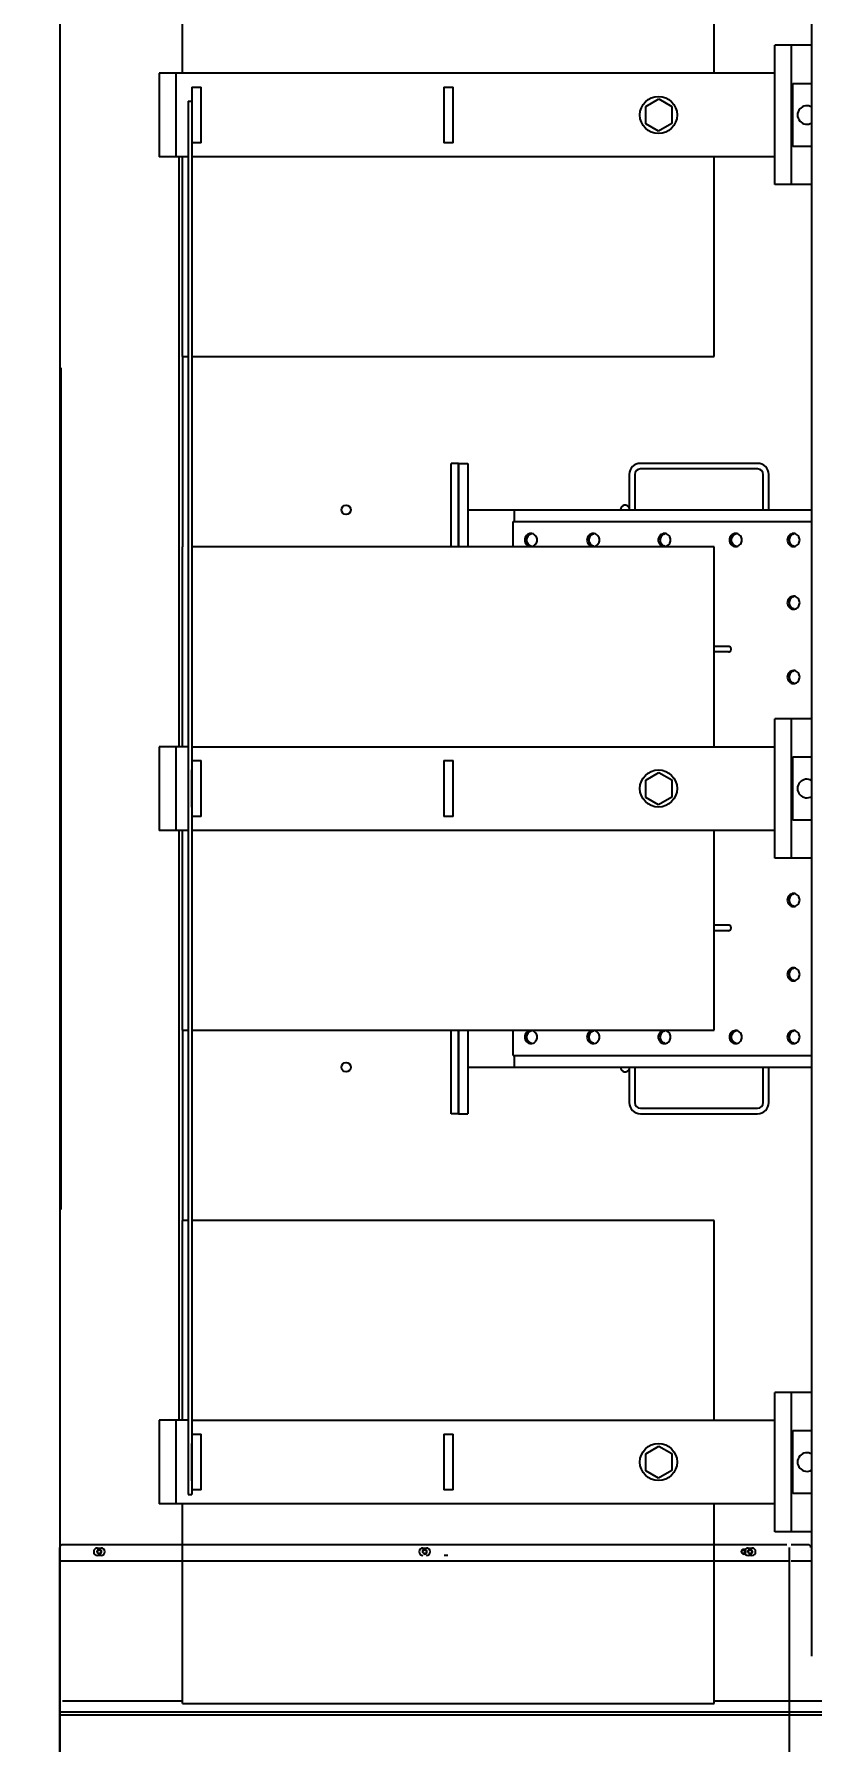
# Model space of a CAD drawing. Header units: feet. Extents: x -1522 to 974, y -3833 to 696.
# Drawn here: x 36.11 to 38.85, y 7.76 to 13.79 of the extents above; entities that cross this region are included whole.
import ezdxf

# ---------------------------------------------------------------- set-up
doc = ezdxf.new("R2010")
doc.units = ezdxf.units.FT
doc.header["$MEASUREMENT"] = 0
doc.layers.add('E-EQPM-XFMR-1500V', color=141, linetype='Continuous')
doc.layers.add('G-NPLT', color=67, linetype='Continuous', plot=False)
doc.styles.add('NEI-A', font='arial.ttf')

# ---------------------------------------------------------------- blocks, each defined once
blk = doc.blocks.new('INV SKID')
at = {"layer": 'E-EQPM-XFMR-1500V', "linetype": 'Continuous'}
for p, q in [((-0.0262, 3.6492), (-0.0262, -3.6474)), ((0.4068, 2.5271), (0.4068, 3.2325)), ((2.2835, 2.5271), (2.2835, 3.2325)), ((2.6274, -3.0634), (2.6274, 3.0652)), ((2.6274, -3.0634), (2.6274, 3.0652)), ((2.5558, 2.6255), (2.4967, 2.6255)), ((2.4967, 2.1334), (2.4967, 2.6255)), ((2.6274, 2.6255), (2.5558, 2.6255)), ((2.5558, 2.1334), (2.5558, 2.6255)), ((2.5558, 2.1334), (2.5558, 2.6255)), ((0.3248, 2.5271), (0.3248, 2.2318)), ((2.4967, 2.5271), (0.3248, 2.5271)), ((0.3839, 2.5271), (0.3839, 2.2318)), ((0.4396, 2.4779), (0.4396, 2.3139)), ((0.4396, 2.4779), (0.4724, 2.4779)), ((0.4724, 2.281), (0.4724, 2.4779)), ((1.3287, 2.4779), (1.3615, 2.4779)), ((1.3287, 2.4779), (1.3287, 2.281)), ((1.3615, 2.281), (1.3615, 2.4779)), ((2.5607, 2.491), (2.6274, 2.491)), ((2.5607, 2.2679), (2.5607, 2.491)), ((0.4265, 2.4287), (0.4265, -2.4926)), ((0.4265, 2.4287), (0.4396, 2.4287)), ((0.4396, 2.4287), (0.4396, -2.4926)), ((2.0415, 2.409), (2.0883, 2.436)), ((2.0883, 2.436), (2.1334, 2.41)), ((2.0415, 2.3483), (2.0415, 2.409)), ((2.1334, 2.41), (2.1334, 2.3493)), ((2.0866, 2.3223), (2.0415, 2.3483)), ((2.1334, 2.3493), (2.0866, 2.3223)), ((0.4265, 2.2318), (0.3248, 2.2318)), ((0.3937, 2.2318), (0.3937, 0.1485)), ((0.4068, 1.5265), (0.4068, 2.2318)), ((0.4724, 2.281), (0.4396, 2.281)), ((2.4967, 2.2318), (0.4396, 2.2318)), ((1.3615, 2.281), (1.3287, 2.281)), ((2.2835, 1.5265), (2.2835, 2.2318)), ((2.6274, 2.2679), (2.5607, 2.2679)), ((2.5558, 2.1334), (2.4967, 2.1334)), ((2.6274, 2.1334), (2.5558, 2.1334)), ((0.4068, 1.5265), (0.4265, 1.5265)), ((0.4068, 1.5265), (0.4068, 0.8539)), ((0.4396, 1.5265), (2.2835, 1.5265)), ((-0.023, 1.4871), (-0.0262, 1.4871)), ((-0.023, 1.4871), (-0.023, -1.4854)), ((1.3812, 1.1492), (1.355, 1.1492)), ((1.355, 0.8539), (1.355, 1.1492)), ((1.3812, 1.1492), (1.414, 1.1492)), ((1.3812, 0.8539), (1.3812, 1.1492)), ((1.3812, 1.1492), (1.3812, 0.8539)), ((1.414, 1.1492), (1.414, 0.8539)), ((2.436, 1.1492), (2.0226, 1.1492)), ((1.9833, 1.1098), (1.9833, 0.9851)), ((2.003, 1.1098), (2.003, 0.9851)), ((2.436, 1.1295), (2.0226, 1.1295)), ((2.4557, 0.9851), (2.4557, 1.1098)), ((2.4754, 0.9851), (2.4754, 1.1098)), ((1.414, 0.9851), (2.6274, 0.9851)), ((1.5781, 0.9441), (1.5781, 0.9851)), ((1.5735, 0.9441), (2.6274, 0.9441)), ((1.5735, 0.8539), (1.5735, 0.9441)), ((0.4068, 0.1485), (0.4068, 0.8539)), ((2.2835, 0.8539), (0.4396, 0.8539)), ((2.2835, 0.1485), (2.2835, 0.8539)), ((2.3336, 0.5028), (2.2835, 0.5028)), ((2.3336, 0.4831), (2.2835, 0.4831)), ((2.5558, 0.2469), (2.4967, 0.2469)), ((2.4967, -0.2452), (2.4967, 0.2469)), ((2.6274, 0.2469), (2.5558, 0.2469)), ((2.5558, -0.2452), (2.5558, 0.2469)), ((2.5558, -0.2452), (2.5558, 0.2469)), ((0.4265, 0.1485), (0.3248, 0.1485)), ((0.3248, 0.1485), (0.3248, -0.1468)), ((0.3839, 0.1485), (0.3839, -0.1468)), ((0.4396, 0.1485), (2.4967, 0.1485)), ((0.4396, 0.0993), (0.4724, 0.0993)), ((0.4396, -0.0648), (0.4396, 0.0665)), ((0.4724, -0.0976), (0.4724, 0.0993)), ((1.3287, 0.0993), (1.3615, 0.0993)), ((1.3287, 0.0993), (1.3287, -0.0976)), ((1.3615, -0.0976), (1.3615, 0.0993)), ((2.5607, 0.1124), (2.6274, 0.1124)), ((2.5607, -0.1107), (2.5607, 0.1124)), ((2.0415, 0.0304), (2.0883, 0.0574)), ((2.0415, -0.0303), (2.0415, 0.0304)), ((2.0883, 0.0574), (2.1334, 0.0314)), ((2.1334, 0.0314), (2.1334, -0.0293)), ((2.0866, -0.0563), (2.0415, -0.0303)), ((2.1334, -0.0293), (2.0866, -0.0563)), ((0.4724, -0.0976), (0.4396, -0.0976)), ((1.3615, -0.0976), (1.3287, -0.0976)), ((2.6274, -0.1107), (2.5607, -0.1107)), ((0.4265, -0.1468), (0.3248, -0.1468)), ((0.3937, -0.1468), (0.3937, -2.2301)), ((0.4068, -0.8522), (0.4068, -0.1468)), ((2.4967, -0.1468), (0.4396, -0.1468)), ((2.2835, -0.8522), (2.2835, -0.1468)), ((2.5558, -0.2452), (2.4967, -0.2452)), ((2.6274, -0.2452), (2.5558, -0.2452)), ((2.3336, -0.4814), (2.2835, -0.4814)), ((2.3336, -0.5011), (2.2835, -0.5011)), ((0.4068, -0.8522), (0.4265, -0.8522)), ((0.4068, -0.8522), (0.4068, -1.5247)), ((0.4396, -0.8522), (2.2835, -0.8522)), ((1.355, -1.1474), (1.355, -0.8522)), ((1.3812, -1.1474), (1.3812, -0.8522)), ((1.3812, -0.8522), (1.3812, -1.1474)), ((1.414, -0.8522), (1.414, -1.1474)), ((1.5735, -0.9424), (1.5735, -0.8522)), ((1.5735, -0.9424), (2.6274, -0.9424)), ((1.5781, -0.9834), (1.5781, -0.9424)), ((1.414, -0.9834), (2.6274, -0.9834)), ((1.9833, -0.9834), (1.9833, -1.1081)), ((2.003, -0.9834), (2.003, -1.1081)), ((2.4557, -1.1081), (2.4557, -0.9834)), ((2.4754, -1.1081), (2.4754, -0.9834)), ((2.0226, -1.1277), (2.436, -1.1277)), ((1.3812, -1.1474), (1.355, -1.1474)), ((1.3812, -1.1474), (1.414, -1.1474)), ((2.0226, -1.1474), (2.436, -1.1474)), ((-0.023, -1.4854), (-0.0262, -1.4854)), ((0.4265, -1.5247), (0.4068, -1.5247)), ((0.4068, -2.2301), (0.4068, -1.5247)), ((2.2835, -1.5247), (0.4396, -1.5247)), ((2.2835, -2.2301), (2.2835, -1.5247)), ((2.5558, -2.1317), (2.4967, -2.1317)), ((2.4967, -2.6238), (2.4967, -2.1317)), ((2.6274, -2.1317), (2.5558, -2.1317)), ((2.5558, -2.6238), (2.5558, -2.1317)), ((2.5558, -2.6238), (2.5558, -2.1317)), ((0.4265, -2.2301), (0.3248, -2.2301)), ((0.3248, -2.2301), (0.3248, -2.5254)), ((0.3839, -2.2301), (0.3839, -2.5254)), ((0.4396, -2.2301), (2.4967, -2.2301)), ((0.4396, -2.2793), (0.4724, -2.2793)), ((0.4724, -2.4762), (0.4724, -2.2793)), ((1.3287, -2.2793), (1.3615, -2.2793)), ((1.3287, -2.2793), (1.3287, -2.4762)), ((1.3615, -2.4762), (1.3615, -2.2793)), ((2.5607, -2.2662), (2.6274, -2.2662)), ((2.5607, -2.4893), (2.5607, -2.2662)), ((0.4396, -2.4434), (0.4396, -2.3121)), ((2.0415, -2.3482), (2.0883, -2.3212)), ((2.0415, -2.4089), (2.0415, -2.3482)), ((2.0883, -2.3212), (2.1334, -2.3472)), ((2.1334, -2.3472), (2.1334, -2.4079)), ((2.0866, -2.4349), (2.0415, -2.4089)), ((2.1334, -2.4079), (2.0866, -2.4349)), ((2.4967, -2.5254), (0.3248, -2.5254)), ((0.4068, -3.2308), (0.4068, -2.5254)), ((0.4265, -2.4926), (0.4396, -2.4926)), ((0.4724, -2.4762), (0.4396, -2.4762)), ((1.3615, -2.4762), (1.3287, -2.4762)), ((2.2835, -3.2308), (2.2835, -2.5254)), ((2.6274, -2.4893), (2.5607, -2.4893)), ((2.5558, -2.6238), (2.4967, -2.6238)), ((2.6274, -2.6238), (2.5558, -2.6238)), ((-0.0262, -3.4637), (-0.0262, -2.6796)), ((1.5879, -2.6697), (-0.0164, -2.6697)), ((0.1066, -2.6812), (0.1198, -2.6812)), ((0.1198, -2.7075), (0.1066, -2.7075)), ((1.8766, -2.6697), (0.3314, -2.6697)), ((1.2549, -2.6812), (1.268, -2.6812)), ((1.3435, -2.7075), (1.3304, -2.7075)), ((2.208, -2.6697), (1.6125, -2.6697)), ((2.021, -2.6697), (1.9012, -2.6697)), ((2.2408, -2.6697), (2.1211, -2.6697)), ((2.5394, -2.6697), (2.19, -2.6697)), ((2.4541, -2.6697), (2.3343, -2.6697)), ((2.4032, -2.6812), (2.4163, -2.6812)), ((2.4163, -2.7075), (2.4032, -2.7075)), ((2.5492, -3.4637), (2.5492, -2.6796)), ((2.6148, -2.6697), (2.5541, -2.6697)), ((1.5879, -2.7272), (-0.0262, -2.7272)), ((1.8766, -2.7272), (0.3314, -2.7272)), ((2.208, -2.7272), (1.6125, -2.7272)), ((2.021, -2.7272), (1.9012, -2.7272)), ((2.2408, -2.7272), (2.1211, -2.7272)), ((2.5492, -2.7272), (2.19, -2.7272)), ((2.4541, -2.7272), (2.3343, -2.7272)), ((2.6247, -2.7272), (2.5541, -2.7272)), ((-0.0164, -3.2209), (0.4068, -3.2209)), ((0.4068, -3.2308), (2.2835, -3.2308)), ((2.2835, -3.2209), (3.0741, -3.2209)), ((-0.0231, -3.2701), (3.2825, -3.2701)), ((-0.0213, -3.2603), (3.0004, -3.2603))]:
    blk.add_line(p, q, dxfattribs=at)
for centre, radius in [((2.0866, 2.3795), 0.0656), ((0.9843, 0.9851), 0.0164), ((2.0866, 0.0009), 0.0656), ((0.9843, -0.9834), 0.0164), ((2.0866, -2.3777), 0.0656), ((0.1132, -2.6943), 0.00656), ((1.2615, -2.6943), 0.00656), ((2.3868, -2.6943), 0.00656), ((2.4098, -2.6943), 0.00656)]:
    blk.add_circle(centre, radius, dxfattribs=at)
for centre, radius, start, end in [((2.6099, 2.3795), 0.0328, 57.54684, 302.45863), ((2.0226, 1.1098), 0.0394, 90, 180), ((2.436, 1.1098), 0.0394, 0, 90), ((2.0226, 1.1098), 0.0197, 90, 180), ((2.436, 1.1098), 0.0197, 0, 90), ((1.9685, 0.9851), 0.0164, 18, 180), ((1.6363, 0.8803), 0.0211, 79.48635, 89.97556), ((1.6363, 0.8767), 0.0211, 270.02708, 280.5032), ((1.644, 0.8802), 0.0212, 100.51314, 109.21241), ((1.644, 0.8767), 0.0212, 251.53868, 259.49755), ((1.8562, 0.8803), 0.0211, 79.48635, 89.97556), ((1.8562, 0.8767), 0.0211, 270.02708, 280.5032), ((1.8638, 0.8802), 0.0212, 100.51314, 109.21241), ((1.8638, 0.8767), 0.0212, 251.53868, 259.49755), ((2.1074, 0.8803), 0.0211, 79.48635, 89.97556), ((2.1074, 0.8767), 0.0211, 270.02708, 280.5032), ((2.1151, 0.8802), 0.0212, 100.51314, 109.21241), ((2.1151, 0.8767), 0.0212, 251.53868, 259.49755), ((2.3587, 0.8803), 0.0211, 79.48635, 89.97556), ((2.3587, 0.8767), 0.0211, 270.02708, 280.5032), ((2.3663, 0.8802), 0.0212, 100.51314, 109.21241), ((2.3663, 0.8767), 0.0212, 251.53868, 259.49755), ((2.5628, 0.8803), 0.0211, 79.48635, 89.97556), ((2.5628, 0.8767), 0.0211, 270.02708, 280.5032), ((2.5704, 0.8802), 0.0212, 100.51314, 109.21241), ((2.5704, 0.8767), 0.0212, 251.53868, 259.49755), ((2.5628, 0.6589), 0.0211, 79.48635, 89.97556), ((2.5704, 0.6588), 0.0212, 100.51314, 109.21241), ((2.5628, 0.6552), 0.0211, 270.02708, 280.5032), ((2.5704, 0.6553), 0.0212, 251.53868, 259.49755), ((2.5628, 0.3964), 0.0211, 79.48635, 89.97556), ((2.5628, 0.3927), 0.0211, 270.02708, 280.5032), ((2.5704, 0.3963), 0.0212, 100.51314, 109.21241), ((2.5704, 0.3928), 0.0212, 251.53868, 259.49755), ((2.6099, 0.0009), 0.0328, 57.54684, 302.45863), ((2.5628, -0.391), 0.0211, 79.48635, 89.97556), ((2.5628, -0.3947), 0.0211, 270.02708, 280.5032), ((2.5704, -0.3911), 0.0212, 100.51314, 109.21241), ((2.5704, -0.3946), 0.0212, 251.53868, 259.49755), ((2.5628, -0.6535), 0.0211, 79.48635, 89.97556), ((2.5704, -0.6536), 0.0212, 100.51314, 109.21241), ((2.5628, -0.6571), 0.0211, 270.02708, 280.5032), ((2.5704, -0.657), 0.0212, 251.53868, 259.49755), ((1.6363, -0.8749), 0.0211, 79.48635, 89.97556), ((1.6363, -0.8786), 0.0211, 270.02708, 280.5032), ((1.644, -0.875), 0.0212, 100.51314, 109.21241), ((1.644, -0.8785), 0.0212, 251.53868, 259.49755), ((1.8562, -0.8749), 0.0211, 79.48635, 89.97556), ((1.8562, -0.8786), 0.0211, 270.02708, 280.5032), ((1.8638, -0.875), 0.0212, 100.51314, 109.21241), ((1.8638, -0.8785), 0.0212, 251.53868, 259.49755), ((2.1074, -0.8749), 0.0211, 79.48635, 89.97556), ((2.1074, -0.8786), 0.0211, 270.02708, 280.5032), ((2.1151, -0.875), 0.0212, 100.51314, 109.21241), ((2.1151, -0.8785), 0.0212, 251.53868, 259.49755), ((2.3587, -0.8749), 0.0211, 79.48635, 89.97556), ((2.3587, -0.8786), 0.0211, 270.02708, 280.5032), ((2.3663, -0.875), 0.0212, 100.51314, 109.21241), ((2.3663, -0.8785), 0.0212, 251.53868, 259.49755), ((2.5628, -0.8749), 0.0211, 79.48635, 89.97556), ((2.5628, -0.8786), 0.0211, 270.02708, 280.5032), ((2.5704, -0.875), 0.0212, 100.51314, 109.21241), ((2.5704, -0.8785), 0.0212, 251.53868, 259.49755), ((1.9685, -0.9834), 0.0164, 180, 342), ((2.0226, -1.1081), 0.0394, 180, 270), ((2.0226, -1.1081), 0.0197, 180, 270), ((2.436, -1.1081), 0.0394, 270, 0), ((2.436, -1.1081), 0.0197, 270, 0), ((2.6099, -2.3777), 0.0328, 57.54684, 302.45863), ((-0.0164, -2.6796), 0.00984, 90, 180), ((0.1066, -2.6943), 0.0131, 90, 270), ((0.1132, -2.6943), 0.0082, 255, 195), ((0.1198, -2.6943), 0.0131, 270, 90), ((1.2549, -2.6943), 0.0131, 90, 270), ((1.2615, -2.6943), 0.0082, 255, 195), ((1.268, -2.6943), 0.0131, 270, 90), ((2.3868, -2.6943), 0.0082, 255, 195), ((2.4032, -2.6943), 0.0131, 90, 270), ((2.4098, -2.6943), 0.0082, 255, 195), ((2.4163, -2.6943), 0.0131, 270, 90), ((2.6148, -2.6796), 0.00984, 0, 90)]:
    blk.add_arc(centre, radius, start, end, dxfattribs=at)
for points, knots in [([(1.6364, 0.9015), (1.6335, 0.9015), (1.6277, 0.9002), (1.6204, 0.8951), (1.6155, 0.8875), (1.6144, 0.8815), (1.6144, 0.8785)], [0, 0, 0, 0, 0.24492, 0.492838, 0.744919, 1, 1, 1, 1]), ([(1.6144, 0.8785), (1.6144, 0.8755), (1.6155, 0.8695), (1.6204, 0.8619), (1.6277, 0.8567), (1.6335, 0.8555), (1.6364, 0.8555)], [0, 0, 0, 0, 0.255081, 0.507151, 0.755069, 1, 1, 1, 1]), ([(1.622, 0.8785), (1.622, 0.8809), (1.6227, 0.8856), (1.6258, 0.8921), (1.6307, 0.8973), (1.6348, 0.8995), (1.637, 0.9003)], [0, 0, 0, 0, 0.253833, 0.505741, 0.75447, 1, 1, 1, 1]), ([(1.6373, 0.8566), (1.6351, 0.8573), (1.6308, 0.8596), (1.6259, 0.8648), (1.6227, 0.8713), (1.622, 0.8761), (1.622, 0.8785)], [0, 0, 0, 0, 0.24548, 0.494186, 0.746116, 1, 1, 1, 1]), ([(1.6583, 0.8785), (1.6583, 0.8811), (1.6575, 0.8865), (1.6536, 0.8935), (1.6476, 0.8987), (1.6427, 0.9006), (1.6402, 0.9011)], [0, 0, 0, 0, 0.254453, 0.506482, 0.754871, 1, 1, 1, 1]), ([(1.6402, 0.8559), (1.6427, 0.8563), (1.6476, 0.8582), (1.6536, 0.8635), (1.6575, 0.8705), (1.6583, 0.8758), (1.6583, 0.8785)], [0, 0, 0, 0, 0.245119, 0.493509, 0.745549, 1, 1, 1, 1]), ([(1.8562, 0.9015), (1.8533, 0.9015), (1.8475, 0.9002), (1.8402, 0.8951), (1.8353, 0.8875), (1.8342, 0.8815), (1.8342, 0.8785)], [0, 0, 0, 0, 0.24492, 0.492838, 0.744919, 1, 1, 1, 1]), ([(1.8342, 0.8785), (1.8342, 0.8755), (1.8353, 0.8695), (1.8402, 0.8619), (1.8475, 0.8567), (1.8533, 0.8555), (1.8562, 0.8555)], [0, 0, 0, 0, 0.255081, 0.507151, 0.755069, 1, 1, 1, 1]), ([(1.8418, 0.8785), (1.8418, 0.8809), (1.8425, 0.8856), (1.8456, 0.8921), (1.8505, 0.8973), (1.8547, 0.8995), (1.8568, 0.9003)], [0, 0, 0, 0, 0.253833, 0.505741, 0.75447, 1, 1, 1, 1]), ([(1.8571, 0.8566), (1.8549, 0.8573), (1.8507, 0.8596), (1.8457, 0.8648), (1.8425, 0.8713), (1.8418, 0.8761), (1.8418, 0.8785)], [0, 0, 0, 0, 0.24548, 0.494186, 0.746116, 1, 1, 1, 1]), ([(1.8782, 0.8785), (1.8782, 0.8811), (1.8773, 0.8865), (1.8734, 0.8935), (1.8675, 0.8987), (1.8626, 0.9006), (1.86, 0.9011)], [0, 0, 0, 0, 0.254453, 0.506482, 0.754871, 1, 1, 1, 1]), ([(1.86, 0.8559), (1.8625, 0.8563), (1.8675, 0.8582), (1.8734, 0.8635), (1.8773, 0.8705), (1.8782, 0.8758), (1.8782, 0.8785)], [0, 0, 0, 0, 0.245119, 0.493509, 0.745549, 1, 1, 1, 1]), ([(2.1074, 0.9015), (2.1046, 0.9015), (2.0987, 0.9002), (2.0914, 0.8951), (2.0866, 0.8875), (2.0855, 0.8815), (2.0855, 0.8785)], [0, 0, 0, 0, 0.24492, 0.492838, 0.744919, 1, 1, 1, 1]), ([(2.0855, 0.8785), (2.0855, 0.8755), (2.0866, 0.8695), (2.0914, 0.8619), (2.0987, 0.8567), (2.1046, 0.8555), (2.1074, 0.8555)], [0, 0, 0, 0, 0.255081, 0.507151, 0.755069, 1, 1, 1, 1]), ([(2.093, 0.8785), (2.093, 0.8809), (2.0938, 0.8856), (2.0969, 0.8921), (2.1017, 0.8973), (2.1059, 0.8995), (2.1081, 0.9003)], [0, 0, 0, 0, 0.253833, 0.505741, 0.75447, 1, 1, 1, 1]), ([(2.1083, 0.8566), (2.1061, 0.8573), (2.1019, 0.8596), (2.097, 0.8648), (2.0938, 0.8713), (2.093, 0.8761), (2.093, 0.8785)], [0, 0, 0, 0, 0.24548, 0.494186, 0.746116, 1, 1, 1, 1]), ([(2.1294, 0.8785), (2.1294, 0.8811), (2.1285, 0.8865), (2.1247, 0.8935), (2.1187, 0.8987), (2.1138, 0.9006), (2.1113, 0.9011)], [0, 0, 0, 0, 0.254453, 0.506482, 0.754871, 1, 1, 1, 1]), ([(2.1113, 0.8559), (2.1138, 0.8563), (2.1187, 0.8582), (2.1247, 0.8635), (2.1285, 0.8705), (2.1294, 0.8758), (2.1294, 0.8785)], [0, 0, 0, 0, 0.245119, 0.493509, 0.745549, 1, 1, 1, 1]), ([(2.3587, 0.9015), (2.3558, 0.9015), (2.35, 0.9002), (2.3427, 0.8951), (2.3378, 0.8875), (2.3367, 0.8815), (2.3367, 0.8785)], [0, 0, 0, 0, 0.24492, 0.492838, 0.744919, 1, 1, 1, 1]), ([(2.3367, 0.8785), (2.3367, 0.8755), (2.3378, 0.8695), (2.3427, 0.8619), (2.35, 0.8567), (2.3558, 0.8555), (2.3587, 0.8555)], [0, 0, 0, 0, 0.255081, 0.507151, 0.755069, 1, 1, 1, 1]), ([(2.3443, 0.8785), (2.3443, 0.8809), (2.345, 0.8856), (2.3481, 0.8921), (2.353, 0.8973), (2.3571, 0.8995), (2.3593, 0.9003)], [0, 0, 0, 0, 0.253833, 0.505741, 0.75447, 1, 1, 1, 1]), ([(2.3596, 0.8566), (2.3574, 0.8573), (2.3532, 0.8596), (2.3482, 0.8648), (2.345, 0.8713), (2.3443, 0.8761), (2.3443, 0.8785)], [0, 0, 0, 0, 0.24548, 0.494186, 0.746116, 1, 1, 1, 1]), ([(2.3807, 0.8785), (2.3807, 0.8811), (2.3798, 0.8865), (2.3759, 0.8935), (2.37, 0.8987), (2.365, 0.9006), (2.3625, 0.9011)], [0, 0, 0, 0, 0.254453, 0.506482, 0.754871, 1, 1, 1, 1]), ([(2.3625, 0.8559), (2.365, 0.8563), (2.37, 0.8582), (2.3759, 0.8635), (2.3798, 0.8705), (2.3807, 0.8758), (2.3807, 0.8785)], [0, 0, 0, 0, 0.245119, 0.493509, 0.745549, 1, 1, 1, 1]), ([(2.5628, 0.9015), (2.5599, 0.9015), (2.5541, 0.9002), (2.5468, 0.8951), (2.542, 0.8875), (2.5408, 0.8815), (2.5408, 0.8785)], [0, 0, 0, 0, 0.24492, 0.492838, 0.744919, 1, 1, 1, 1]), ([(2.5408, 0.8785), (2.5408, 0.8755), (2.542, 0.8695), (2.5468, 0.8619), (2.5541, 0.8567), (2.5599, 0.8555), (2.5628, 0.8555)], [0, 0, 0, 0, 0.255081, 0.507151, 0.755069, 1, 1, 1, 1]), ([(2.5484, 0.8785), (2.5484, 0.8809), (2.5491, 0.8856), (2.5523, 0.8921), (2.5571, 0.8973), (2.5613, 0.8995), (2.5634, 0.9003)], [0, 0, 0, 0, 0.253833, 0.505741, 0.75447, 1, 1, 1, 1]), ([(2.5637, 0.8566), (2.5615, 0.8573), (2.5573, 0.8596), (2.5523, 0.8648), (2.5491, 0.8713), (2.5484, 0.8761), (2.5484, 0.8785)], [0, 0, 0, 0, 0.24548, 0.494186, 0.746116, 1, 1, 1, 1]), ([(2.5848, 0.8785), (2.5848, 0.8811), (2.5839, 0.8865), (2.58, 0.8935), (2.5741, 0.8987), (2.5692, 0.9006), (2.5667, 0.9011)], [0, 0, 0, 0, 0.254453, 0.506482, 0.754871, 1, 1, 1, 1]), ([(2.5667, 0.8559), (2.5692, 0.8563), (2.5741, 0.8582), (2.58, 0.8635), (2.5839, 0.8705), (2.5848, 0.8758), (2.5848, 0.8785)], [0, 0, 0, 0, 0.245119, 0.493509, 0.745549, 1, 1, 1, 1]), ([(2.5628, 0.68), (2.5599, 0.68), (2.5541, 0.6788), (2.5468, 0.6736), (2.542, 0.666), (2.5408, 0.66), (2.5408, 0.657)], [0, 0, 0, 0, 0.24492, 0.492838, 0.744919, 1, 1, 1, 1]), ([(2.5484, 0.657), (2.5484, 0.6594), (2.5491, 0.6642), (2.5523, 0.6706), (2.5571, 0.6758), (2.5613, 0.6781), (2.5634, 0.6788)], [0, 0, 0, 0, 0.253833, 0.505741, 0.75447, 1, 1, 1, 1]), ([(2.5848, 0.657), (2.5848, 0.6597), (2.5839, 0.665), (2.58, 0.672), (2.5741, 0.6773), (2.5692, 0.6792), (2.5667, 0.6796)], [0, 0, 0, 0, 0.254453, 0.506482, 0.754871, 1, 1, 1, 1]), ([(2.5408, 0.657), (2.5408, 0.654), (2.542, 0.6481), (2.5468, 0.6404), (2.5541, 0.6353), (2.5599, 0.6341), (2.5628, 0.6341)], [0, 0, 0, 0, 0.255081, 0.507151, 0.755069, 1, 1, 1, 1]), ([(2.5637, 0.6352), (2.5615, 0.6359), (2.5573, 0.6381), (2.5523, 0.6433), (2.5491, 0.6498), (2.5484, 0.6546), (2.5484, 0.657)], [0, 0, 0, 0, 0.24548, 0.494186, 0.746116, 1, 1, 1, 1]), ([(2.5667, 0.6344), (2.5692, 0.6349), (2.5741, 0.6368), (2.58, 0.642), (2.5839, 0.6491), (2.5848, 0.6544), (2.5848, 0.657)], [0, 0, 0, 0, 0.245119, 0.493509, 0.745549, 1, 1, 1, 1]), ([(2.343, 0.493), (2.343, 0.4943), (2.3425, 0.4968), (2.3404, 0.5001), (2.3373, 0.5023), (2.3348, 0.5028), (2.3336, 0.5028)], [0, 0, 0, 0, 0.255062, 0.507142, 0.755066, 1, 1, 1, 1]), ([(2.3336, 0.4831), (2.3348, 0.4831), (2.3373, 0.4837), (2.3404, 0.4859), (2.3425, 0.4891), (2.343, 0.4917), (2.343, 0.493)], [0, 0, 0, 0, 0.244924, 0.492848, 0.744937, 1, 1, 1, 1]), ([(2.5628, 0.4175), (2.5599, 0.4175), (2.5541, 0.4163), (2.5468, 0.4112), (2.542, 0.4035), (2.5408, 0.3975), (2.5408, 0.3946)], [0, 0, 0, 0, 0.24492, 0.492838, 0.744919, 1, 1, 1, 1]), ([(2.5408, 0.3946), (2.5408, 0.3916), (2.542, 0.3856), (2.5468, 0.378), (2.5541, 0.3728), (2.5599, 0.3716), (2.5628, 0.3716)], [0, 0, 0, 0, 0.255081, 0.507151, 0.755069, 1, 1, 1, 1]), ([(2.5484, 0.3946), (2.5484, 0.3969), (2.5491, 0.4017), (2.5523, 0.4082), (2.5571, 0.4133), (2.5613, 0.4156), (2.5634, 0.4163)], [0, 0, 0, 0, 0.253833, 0.505741, 0.75447, 1, 1, 1, 1]), ([(2.5637, 0.3727), (2.5615, 0.3734), (2.5573, 0.3757), (2.5523, 0.3808), (2.5491, 0.3873), (2.5484, 0.3922), (2.5484, 0.3946)], [0, 0, 0, 0, 0.24548, 0.494186, 0.746116, 1, 1, 1, 1]), ([(2.5848, 0.3946), (2.5848, 0.3972), (2.5839, 0.4025), (2.58, 0.4096), (2.5741, 0.4148), (2.5692, 0.4167), (2.5667, 0.4172)], [0, 0, 0, 0, 0.254453, 0.506482, 0.754871, 1, 1, 1, 1]), ([(2.5667, 0.372), (2.5692, 0.3724), (2.5741, 0.3743), (2.58, 0.3796), (2.5839, 0.3866), (2.5848, 0.3919), (2.5848, 0.3946)], [0, 0, 0, 0, 0.245119, 0.493509, 0.745549, 1, 1, 1, 1]), ([(2.5628, -0.3699), (2.5599, -0.3699), (2.5541, -0.3711), (2.5468, -0.3762), (2.542, -0.3839), (2.5408, -0.3899), (2.5408, -0.3928)], [0, 0, 0, 0, 0.24492, 0.492838, 0.744919, 1, 1, 1, 1]), ([(2.5408, -0.3928), (2.5408, -0.3958), (2.542, -0.4018), (2.5468, -0.4094), (2.5541, -0.4146), (2.5599, -0.4158), (2.5628, -0.4158)], [0, 0, 0, 0, 0.255081, 0.507151, 0.755069, 1, 1, 1, 1]), ([(2.5484, -0.3928), (2.5484, -0.3905), (2.5491, -0.3857), (2.5523, -0.3792), (2.5571, -0.3741), (2.5613, -0.3718), (2.5634, -0.3711)], [0, 0, 0, 0, 0.253833, 0.505741, 0.75447, 1, 1, 1, 1]), ([(2.5637, -0.4147), (2.5615, -0.414), (2.5573, -0.4117), (2.5523, -0.4066), (2.5491, -0.4001), (2.5484, -0.3952), (2.5484, -0.3928)], [0, 0, 0, 0, 0.24548, 0.494186, 0.746116, 1, 1, 1, 1]), ([(2.5848, -0.3928), (2.5848, -0.3902), (2.5839, -0.3849), (2.58, -0.3778), (2.5741, -0.3726), (2.5692, -0.3707), (2.5667, -0.3702)], [0, 0, 0, 0, 0.254453, 0.506482, 0.754871, 1, 1, 1, 1]), ([(2.5667, -0.4154), (2.5692, -0.415), (2.5741, -0.4131), (2.58, -0.4078), (2.5839, -0.4008), (2.5848, -0.3955), (2.5848, -0.3928)], [0, 0, 0, 0, 0.245119, 0.493509, 0.745549, 1, 1, 1, 1]), ([(2.343, -0.4913), (2.343, -0.49), (2.3425, -0.4874), (2.3404, -0.4841), (2.3373, -0.4819), (2.3348, -0.4814), (2.3336, -0.4814)], [0, 0, 0, 0, 0.255062, 0.507142, 0.755066, 1, 1, 1, 1]), ([(2.3336, -0.5011), (2.3348, -0.5011), (2.3373, -0.5006), (2.3404, -0.4984), (2.3425, -0.4951), (2.343, -0.4925), (2.343, -0.4913)], [0, 0, 0, 0, 0.244924, 0.492848, 0.744937, 1, 1, 1, 1]), ([(2.5628, -0.6323), (2.5599, -0.6323), (2.5541, -0.6336), (2.5468, -0.6387), (2.542, -0.6463), (2.5408, -0.6523), (2.5408, -0.6553)], [0, 0, 0, 0, 0.24492, 0.492838, 0.744919, 1, 1, 1, 1]), ([(2.5408, -0.6553), (2.5408, -0.6583), (2.542, -0.6643), (2.5468, -0.6719), (2.5541, -0.6771), (2.5599, -0.6783), (2.5628, -0.6783)], [0, 0, 0, 0, 0.255081, 0.507151, 0.755069, 1, 1, 1, 1]), ([(2.5484, -0.6553), (2.5484, -0.6529), (2.5491, -0.6482), (2.5523, -0.6417), (2.5571, -0.6365), (2.5613, -0.6343), (2.5634, -0.6335)], [0, 0, 0, 0, 0.253833, 0.505741, 0.75447, 1, 1, 1, 1]), ([(2.5637, -0.6772), (2.5615, -0.6764), (2.5573, -0.6742), (2.5523, -0.669), (2.5491, -0.6625), (2.5484, -0.6577), (2.5484, -0.6553)], [0, 0, 0, 0, 0.24548, 0.494186, 0.746116, 1, 1, 1, 1]), ([(2.5848, -0.6553), (2.5848, -0.6527), (2.5839, -0.6473), (2.58, -0.6403), (2.5741, -0.635), (2.5692, -0.6332), (2.5667, -0.6327)], [0, 0, 0, 0, 0.254453, 0.506482, 0.754871, 1, 1, 1, 1]), ([(2.5667, -0.6779), (2.5692, -0.6775), (2.5741, -0.6756), (2.58, -0.6703), (2.5839, -0.6633), (2.5848, -0.658), (2.5848, -0.6553)], [0, 0, 0, 0, 0.245119, 0.493509, 0.745549, 1, 1, 1, 1]), ([(1.6364, -0.8538), (1.6335, -0.8538), (1.6277, -0.855), (1.6204, -0.8602), (1.6155, -0.8678), (1.6144, -0.8738), (1.6144, -0.8768)], [0, 0, 0, 0, 0.24492, 0.492838, 0.744919, 1, 1, 1, 1]), ([(1.6144, -0.8768), (1.6144, -0.8797), (1.6155, -0.8857), (1.6204, -0.8934), (1.6277, -0.8985), (1.6335, -0.8997), (1.6364, -0.8997)], [0, 0, 0, 0, 0.255081, 0.507151, 0.755069, 1, 1, 1, 1]), ([(1.622, -0.8768), (1.622, -0.8744), (1.6227, -0.8696), (1.6258, -0.8632), (1.6307, -0.858), (1.6348, -0.8557), (1.637, -0.855)], [0, 0, 0, 0, 0.253833, 0.505741, 0.75447, 1, 1, 1, 1]), ([(1.6373, -0.8986), (1.6351, -0.8979), (1.6308, -0.8957), (1.6259, -0.8905), (1.6227, -0.884), (1.622, -0.8792), (1.622, -0.8768)], [0, 0, 0, 0, 0.24548, 0.494186, 0.746116, 1, 1, 1, 1]), ([(1.6583, -0.8768), (1.6583, -0.8741), (1.6575, -0.8688), (1.6536, -0.8618), (1.6476, -0.8565), (1.6427, -0.8546), (1.6402, -0.8542)], [0, 0, 0, 0, 0.254453, 0.506482, 0.754871, 1, 1, 1, 1]), ([(1.6402, -0.8994), (1.6427, -0.8989), (1.6476, -0.897), (1.6536, -0.8918), (1.6575, -0.8847), (1.6583, -0.8794), (1.6583, -0.8768)], [0, 0, 0, 0, 0.245119, 0.493509, 0.745549, 1, 1, 1, 1]), ([(1.8562, -0.8538), (1.8533, -0.8538), (1.8475, -0.855), (1.8402, -0.8602), (1.8353, -0.8678), (1.8342, -0.8738), (1.8342, -0.8768)], [0, 0, 0, 0, 0.24492, 0.492838, 0.744919, 1, 1, 1, 1]), ([(1.8342, -0.8768), (1.8342, -0.8797), (1.8353, -0.8857), (1.8402, -0.8934), (1.8475, -0.8985), (1.8533, -0.8997), (1.8562, -0.8997)], [0, 0, 0, 0, 0.255081, 0.507151, 0.755069, 1, 1, 1, 1]), ([(1.8418, -0.8768), (1.8418, -0.8744), (1.8425, -0.8696), (1.8456, -0.8632), (1.8505, -0.858), (1.8547, -0.8557), (1.8568, -0.855)], [0, 0, 0, 0, 0.253833, 0.505741, 0.75447, 1, 1, 1, 1]), ([(1.8571, -0.8986), (1.8549, -0.8979), (1.8507, -0.8957), (1.8457, -0.8905), (1.8425, -0.884), (1.8418, -0.8792), (1.8418, -0.8768)], [0, 0, 0, 0, 0.24548, 0.494186, 0.746116, 1, 1, 1, 1]), ([(1.8782, -0.8768), (1.8782, -0.8741), (1.8773, -0.8688), (1.8734, -0.8618), (1.8675, -0.8565), (1.8626, -0.8546), (1.86, -0.8542)], [0, 0, 0, 0, 0.254453, 0.506482, 0.754871, 1, 1, 1, 1]), ([(1.86, -0.8994), (1.8625, -0.8989), (1.8675, -0.897), (1.8734, -0.8918), (1.8773, -0.8847), (1.8782, -0.8794), (1.8782, -0.8768)], [0, 0, 0, 0, 0.245119, 0.493509, 0.745549, 1, 1, 1, 1]), ([(2.1074, -0.8538), (2.1046, -0.8538), (2.0987, -0.855), (2.0914, -0.8602), (2.0866, -0.8678), (2.0855, -0.8738), (2.0855, -0.8768)], [0, 0, 0, 0, 0.24492, 0.492838, 0.744919, 1, 1, 1, 1]), ([(2.0855, -0.8768), (2.0855, -0.8797), (2.0866, -0.8857), (2.0914, -0.8934), (2.0987, -0.8985), (2.1046, -0.8997), (2.1074, -0.8997)], [0, 0, 0, 0, 0.255081, 0.507151, 0.755069, 1, 1, 1, 1]), ([(2.093, -0.8768), (2.093, -0.8744), (2.0938, -0.8696), (2.0969, -0.8632), (2.1017, -0.858), (2.1059, -0.8557), (2.1081, -0.855)], [0, 0, 0, 0, 0.253833, 0.505741, 0.75447, 1, 1, 1, 1]), ([(2.1083, -0.8986), (2.1061, -0.8979), (2.1019, -0.8957), (2.097, -0.8905), (2.0938, -0.884), (2.093, -0.8792), (2.093, -0.8768)], [0, 0, 0, 0, 0.24548, 0.494186, 0.746116, 1, 1, 1, 1]), ([(2.1294, -0.8768), (2.1294, -0.8741), (2.1285, -0.8688), (2.1247, -0.8618), (2.1187, -0.8565), (2.1138, -0.8546), (2.1113, -0.8542)], [0, 0, 0, 0, 0.254453, 0.506482, 0.754871, 1, 1, 1, 1]), ([(2.1113, -0.8994), (2.1138, -0.8989), (2.1187, -0.897), (2.1247, -0.8918), (2.1285, -0.8847), (2.1294, -0.8794), (2.1294, -0.8768)], [0, 0, 0, 0, 0.245119, 0.493509, 0.745549, 1, 1, 1, 1]), ([(2.3587, -0.8538), (2.3558, -0.8538), (2.35, -0.855), (2.3427, -0.8602), (2.3378, -0.8678), (2.3367, -0.8738), (2.3367, -0.8768)], [0, 0, 0, 0, 0.24492, 0.492838, 0.744919, 1, 1, 1, 1]), ([(2.3367, -0.8768), (2.3367, -0.8797), (2.3378, -0.8857), (2.3427, -0.8934), (2.35, -0.8985), (2.3558, -0.8997), (2.3587, -0.8997)], [0, 0, 0, 0, 0.255081, 0.507151, 0.755069, 1, 1, 1, 1]), ([(2.3443, -0.8768), (2.3443, -0.8744), (2.345, -0.8696), (2.3481, -0.8632), (2.353, -0.858), (2.3571, -0.8557), (2.3593, -0.855)], [0, 0, 0, 0, 0.253833, 0.505741, 0.75447, 1, 1, 1, 1]), ([(2.3596, -0.8986), (2.3574, -0.8979), (2.3532, -0.8957), (2.3482, -0.8905), (2.345, -0.884), (2.3443, -0.8792), (2.3443, -0.8768)], [0, 0, 0, 0, 0.24548, 0.494186, 0.746116, 1, 1, 1, 1]), ([(2.3807, -0.8768), (2.3807, -0.8741), (2.3798, -0.8688), (2.3759, -0.8618), (2.37, -0.8565), (2.365, -0.8546), (2.3625, -0.8542)], [0, 0, 0, 0, 0.254453, 0.506482, 0.754871, 1, 1, 1, 1]), ([(2.3625, -0.8994), (2.365, -0.8989), (2.37, -0.897), (2.3759, -0.8918), (2.3798, -0.8847), (2.3807, -0.8794), (2.3807, -0.8768)], [0, 0, 0, 0, 0.245119, 0.493509, 0.745549, 1, 1, 1, 1]), ([(2.5628, -0.8538), (2.5599, -0.8538), (2.5541, -0.855), (2.5468, -0.8602), (2.542, -0.8678), (2.5408, -0.8738), (2.5408, -0.8768)], [0, 0, 0, 0, 0.24492, 0.492838, 0.744919, 1, 1, 1, 1]), ([(2.5408, -0.8768), (2.5408, -0.8797), (2.542, -0.8857), (2.5468, -0.8934), (2.5541, -0.8985), (2.5599, -0.8997), (2.5628, -0.8997)], [0, 0, 0, 0, 0.255081, 0.507151, 0.755069, 1, 1, 1, 1]), ([(2.5484, -0.8768), (2.5484, -0.8744), (2.5491, -0.8696), (2.5523, -0.8632), (2.5571, -0.858), (2.5613, -0.8557), (2.5634, -0.855)], [0, 0, 0, 0, 0.253833, 0.505741, 0.75447, 1, 1, 1, 1]), ([(2.5637, -0.8986), (2.5615, -0.8979), (2.5573, -0.8957), (2.5523, -0.8905), (2.5491, -0.884), (2.5484, -0.8792), (2.5484, -0.8768)], [0, 0, 0, 0, 0.24548, 0.494186, 0.746116, 1, 1, 1, 1]), ([(2.5848, -0.8768), (2.5848, -0.8741), (2.5839, -0.8688), (2.58, -0.8618), (2.5741, -0.8565), (2.5692, -0.8546), (2.5667, -0.8542)], [0, 0, 0, 0, 0.254453, 0.506482, 0.754871, 1, 1, 1, 1]), ([(2.5667, -0.8994), (2.5692, -0.8989), (2.5741, -0.897), (2.58, -0.8918), (2.5839, -0.8847), (2.5848, -0.8794), (2.5848, -0.8768)], [0, 0, 0, 0, 0.245119, 0.493509, 0.745549, 1, 1, 1, 1])]:
    blk.add_open_spline(points, degree=3, knots=knots, dxfattribs=at)

msp = doc.modelspace()

# ---------------------------------------------------------------- block references
msp.add_blockref('INV SKID', (36.22501, 11.12722))

# ---------------------------------------------------------------- texts
at = {"layer": 'G-NPLT', "insert": (-1524.03887, 222.65943), "char_height": 50.15749436, "attachment_point": 1, "style": 'NEI-A'}
msp.add_mtext_dynamic_manual_height_columns('\\pxi-5,l5,ql;THIS INVERTER NEEDS TO BE UPDATED WITH THE CORRECT INVERTER JOB SPECIFIC. GET FROM THE INVERTER XREF.', width=1665.7235448, gutter_width=214.91157, heights=[0], dxfattribs=at)

doc.saveas('drawing.dxf')
